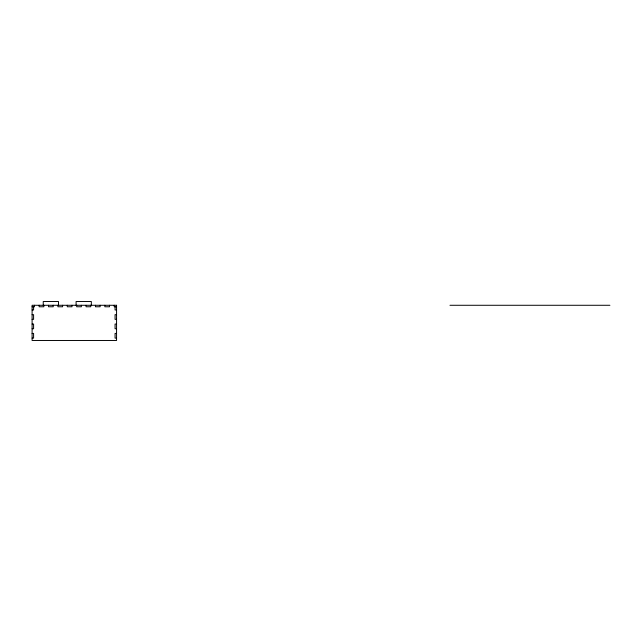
<?xml version="1.0" encoding="UTF-8"?>
<svg xmlns="http://www.w3.org/2000/svg" width="642" height="642" viewBox="0 0 642 642"><rect width="100%" height="100%" fill="white"/><g stroke="black" fill="none" stroke-linecap="round" stroke-linejoin="round"><path stroke-width="0.96" d="M449.962 305.279L609.9 305.279M32.1 306.772L34.443 306.772L34.443 305.279M116.563 306.772L114.212 306.772L114.212 305.279M32.1 309.974L33.593 309.974L33.593 306.772M116.563 309.974L115.07 309.974L115.07 306.772M32.1 314.668L33.593 314.668L33.593 319.355L32.1 319.355M116.563 314.668L115.07 314.668L115.07 319.355L116.563 319.355M32.1 324.05L33.593 324.05L33.593 328.744L32.1 328.744M116.563 324.05L115.07 324.05L115.07 328.744L116.563 328.744M32.1 333.431L33.593 333.431L33.593 338.125L32.1 338.125M116.563 333.431L115.07 333.431L115.07 338.125L116.563 338.125M109.525 305.279L109.525 306.772L104.831 306.772L104.831 305.279M100.136 305.279L100.136 306.772L95.449 306.772L95.449 305.279M91.341 305.279L91.341 301.523L76.093 301.523L76.093 305.279M90.755 305.279L90.755 306.772L86.06 306.772L86.06 305.279M81.365 305.279L81.365 306.772L76.679 306.772L76.679 305.279M71.984 305.279L71.984 306.772L67.29 306.772L67.29 305.279M62.603 305.279L62.603 306.772L57.908 306.772L57.908 305.279M58.494 305.279L58.494 301.523L43.247 301.523L43.247 305.279M53.214 305.279L53.214 306.772L48.519 306.772L48.519 305.279M43.833 305.279L43.833 306.772L39.138 306.772L39.138 305.279M116.563 305.279L32.1 305.279L32.1 340.477L116.563 340.477L116.563 305.279"/></g></svg>
